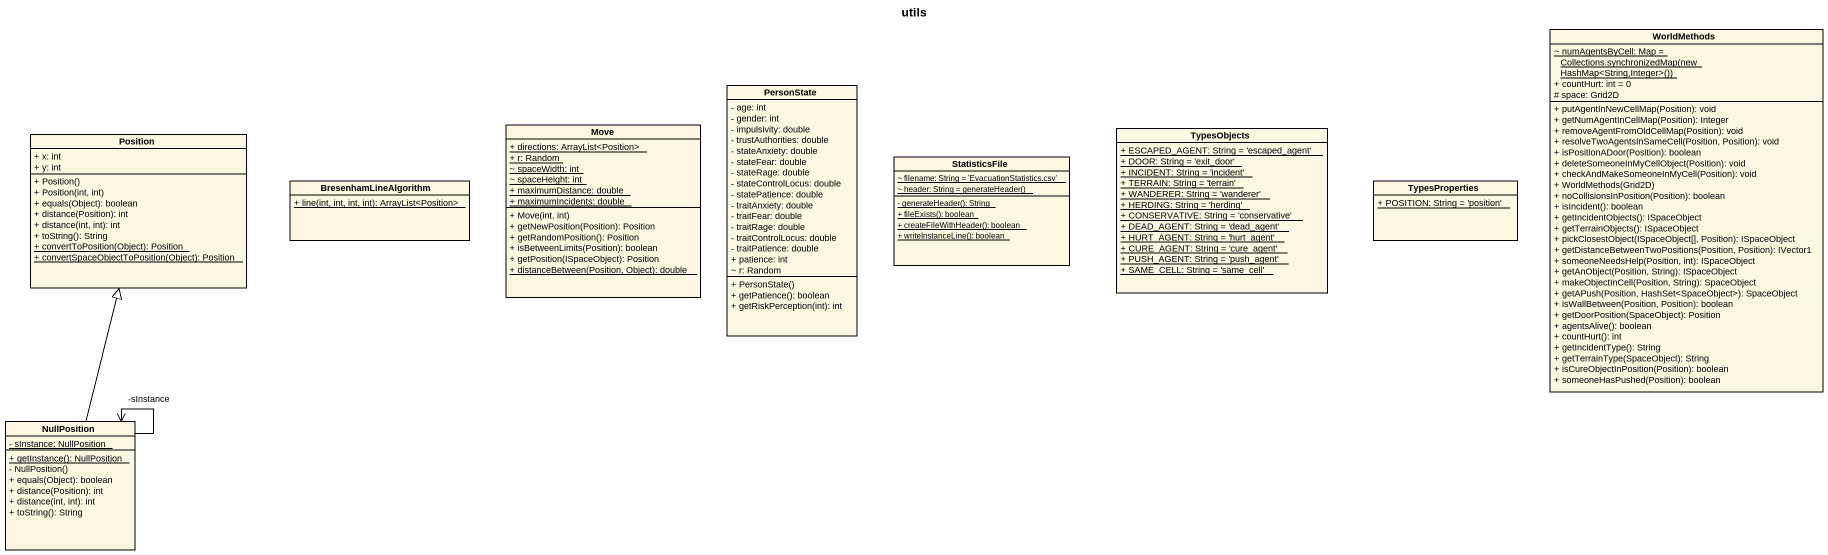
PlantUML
@startuml
title utils
hide circle
hide empty members
skinparam classAttributeIconSize 0
class WorldMethods {
  {static} {field} ~ numAgentsByCell: Map = Collections.synchronizedMap(new HashMap<String,Integer>())
  + countHurt: int = 0
  # space: Grid2D
  + putAgentInNewCellMap(Position): void
  + getNumAgentInCellMap(Position): Integer
  + removeAgentFromOldCellMap(Position): void
  + resolveTwoAgentsInSameCell(Position, Position): void
  + isPositionADoor(Position): boolean
  + deleteSomeoneInMyCellObject(Position): void
  + checkAndMakeSomeoneInMyCell(Position): void
  + WorldMethods(Grid2D)
  + noCollisionsInPosition(Position): boolean
  + isIncident(): boolean
  + getIncidentObjects(): ISpaceObject
  + getTerrainObjects(): ISpaceObject
  + pickClosestObject(ISpaceObject[], Position): ISpaceObject
  + getDistanceBetweenTwoPositions(Position, Position): IVector1
  + someoneNeedsHelp(Position, int): ISpaceObject
  + getAnObject(Position, String): ISpaceObject
  + makeObjectInCell(Position, String): SpaceObject
  + getAPush(Position, HashSet<SpaceObject>): SpaceObject
  + isWallBetween(Position, Position): boolean
  + getDoorPosition(SpaceObject): Position
  + agentsAlive(): boolean
  + countHurt(): int
  + getIncidentType(): String
  + getTerrainType(SpaceObject): String
  + isCureObjectInPosition(Position): boolean
  + someoneHasPushed(Position): boolean
}
class PersonState {
  - age: int
  - gender: int
  - impulsivity: double
  - trustAuthorities: double
  - stateAnxiety: double
  - stateFear: double
  - stateRage: double
  - stateControlLocus: double
  - statePatience: double
  - traitAnxiety: double
  - traitFear: double
  - traitRage: double
  - traitControlLocus: double
  - traitPatience: double
  + patience: int
  ~ r: Random
  + PersonState()
  + getPatience(): boolean
  + getRiskPerception(int): int
}
class Position {
  + x: int
  + y: int
  + Position()
  + Position(int, int)
  + equals(Object): boolean
  + distance(Position): int
  + distance(int, int): int
  + toString(): String
  {static} + convertToPosition(Object): Position
  {static} + convertSpaceObjectToPosition(Object): Position
}
class Move {
  {static} + directions: ArrayList<Position>
  {static} + r: Random
  {static} ~ spaceWidth: int
  {static} ~ spaceHeight: int
  {static} + maximumDistance: double
  {static} + maximumIncidents: double
  + Move(int, int)
  + getNewPosition(Position): Position
  + getRandomPosition(): Position
  + isBetweenLimits(Position): boolean
  + getPosition(ISpaceObject): Position
  {static} + distanceBetween(Position, Object): double
}
class TypesObjects {
  {static} + ESCAPED_AGENT: String = 'escaped_agent'
  {static} + DOOR: String = 'exit_door'
  {static} + INCIDENT: String = 'incident'
  {static} + TERRAIN: String = 'terrain'
  {static} + WANDERER: String = 'wanderer'
  {static} + HERDING: String = 'herding'
  {static} + CONSERVATIVE: String = 'conservative'
  {static} + DEAD_AGENT: String = 'dead_agent'
  {static} + HURT_AGENT: String = 'hurt_agent'
  {static} + CURE_AGENT: String = 'cure_agent'
  {static} + PUSH_AGENT: String = 'push_agent'
  {static} + SAME_CELL: String = 'same_cell'
}
class StatisticsFile {
  {static} ~ filename: String = 'EvacuationStatistics.csv'
  {static} {field} ~ header: String = generateHeader()
  {static} - generateHeader(): String
  {static} + fileExists(): boolean
  {static} + createFileWithHeader(): boolean
  {static} + writeInstanceLine(): boolean
}
class BresenhamLineAlgorithm {
  {static} + line(int, int, int, int): ArrayList<Position>
}
class TypesProperties {
  {static} + POSITION: String = 'position'
}
class NullPosition {
  {static} - sInstance: NullPosition
  {static} + getInstance(): NullPosition
  - NullPosition()
  + equals(Object): boolean
  + distance(Position): int
  + distance(int, int): int
  + toString(): String
}
NullPosition -up-|> Position
NullPosition --> "-sInstance" NullPosition
@enduml
